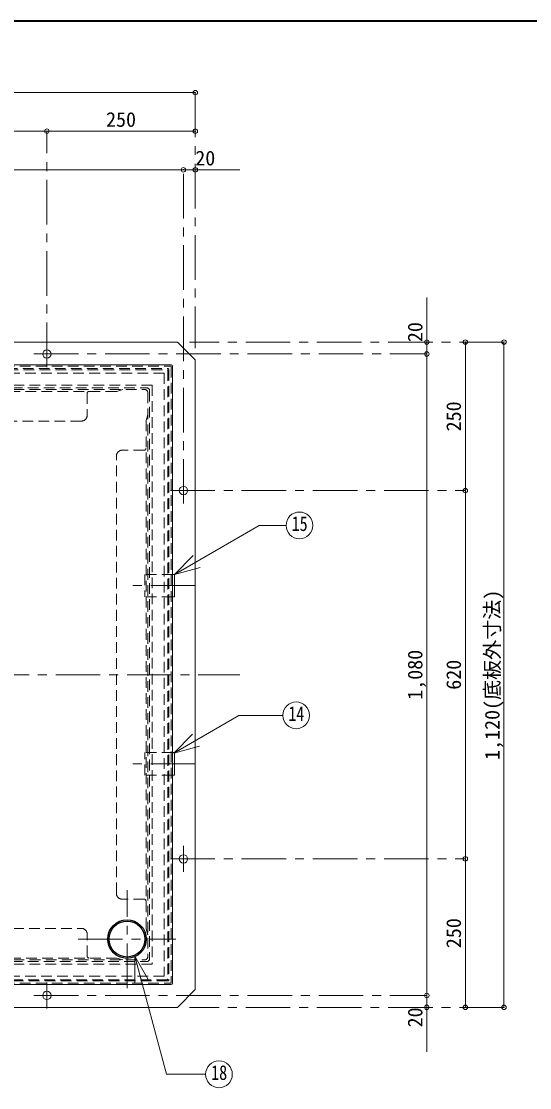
# Model space of a CAD drawing. Units: millimetres at full size, sheet at 1:15. Extents: x -3184 to 2891, y -2037 to 2178.
# Drawn here: x 120 to 977, y 383 to 2178 of the extents above; entities that cross this region are included whole.
import ezdxf
from ezdxf.enums import TextEntityAlignment as Align

# ---------------------------------------------------------------- set-up
doc = ezdxf.new("R2010")
doc.units = ezdxf.units.MM
doc.header["$LTSCALE"] = 15
doc.header["$PDMODE"] = 32
doc.header["$PDSIZE"] = 7.5
doc.linetypes.add('CHAIN1', pattern=[8, 5, -1, 1, -1])
doc.linetypes.add('DASHED1', pattern=[1.8, 1.2, -0.6])
doc.layers.add('0-0', color=7, linetype='Continuous', lineweight=18)
doc.styles.add('ＭＳ ゴシック', font='')
doc.styles.get('ＭＳ ゴシック').set_extended_font_data('MS Gothic')

msp = doc.modelspace()

# ---------------------------------------------------------------- linework, layer by layer
at = {"layer": '0-0', "color": 1, "lineweight": 40}
msp.add_line((2890.8, 2177.87), (-3184.2, 2177.87), dxfattribs=at)
at = {"layer": '0-0', "color": 4, "lineweight": 9}
for p, q in [((-706.7, 2057.87), (413.3, 2057.87)), ((163.3, 1992.87), (-456.7, 1992.87)), ((163.3, 1992.87), (413.3, 1992.87)), ((-686.7, 1927.87), (393.3, 1927.87)), ((488.3, 1927.87), (393.3, 1927.87)), ((803.3, 1712.87), (803.3, 1617.87)), ((383.3, 1637.87), (-676.7, 1637.87)), ((383.3, 1637.87), (413.3, 1607.87)), ((868.3, 1387.87), (868.3, 1637.87)), ((933.3, 517.87), (933.3, 1637.87)), ((803.3, 537.87), (803.3, 1617.87)), ((413.3, 547.87), (413.3, 1607.87)), ((868.3, 1387.87), (868.3, 767.87)), ((868.3, 517.87), (868.3, 767.87)), ((413.3, 547.87), (383.3, 517.87)), ((803.3, 537.87), (803.3, 442.87)), ((-676.7, 517.87), (383.3, 517.87))]:
    msp.add_line(p, q, dxfattribs=at)
at = {"layer": '0-0', "color": 4, "linetype": 'CHAIN1', "lineweight": 9}
for p, q in [((413.3, 2057.87), (413.3, 1627.87)), ((163.3, 1595.87), (163.3, 1992.87)), ((393.3, 1365.87), (393.3, 1927.87)), ((933.3, 1637.87), (403.3, 1637.87)), ((141.3, 1617.87), (803.3, 1617.87)), ((371.3, 1387.87), (868.3, 1387.87)), ((413.3, 1227.87), (293.3, 1227.87)), ((-781.7, 1077.87), (488.3, 1077.87)), ((413.3, 927.87), (293.3, 927.87)), ((393.3, 745.87), (393.3, 789.87)), ((371.3, 767.87), (868.3, 767.87)), ((298.3, 550.37), (298.3, 715.37)), ((215.8, 632.87), (380.8, 632.87)), ((163.3, 515.87), (163.3, 559.87)), ((141.3, 537.87), (803.3, 537.87)), ((933.3, 517.87), (403.3, 517.87))]:
    msp.add_line(p, q, dxfattribs=at)
at = {"layer": '0-0'}
for p, q in [((-666.2, 1599.37), (372.8, 1599.37)), ((374.8, 1597.37), (374.8, 558.37)), ((378.12, 1246.71), (521.17, 1329.3)), ((566.26, 1329.3), (521.17, 1329.3)), ((378.12, 1246.71), (409.94, 1278.53)), ((378.12, 1246.71), (421.59, 1258.35)), ((378.3, 1246.87), (374.8, 1246.87)), ((376.93, 945.97), (486.93, 1009.48)), ((560.7, 1009.48), (486.93, 1009.48)), ((376.93, 945.97), (408.75, 977.79)), ((376.93, 945.97), (420.4, 957.62)), ((378.3, 908.87), (374.8, 908.87)), ((311.6, 603.94), (311.6, 558.94)), ((311.6, 603.94), (364.86, 405.16)), ((311.6, 603.94), (334.1, 564.97)), ((-666.2, 556.37), (372.8, 556.37)), ((430.71, 405.16), (364.86, 405.16))]:
    msp.add_line(p, q, dxfattribs=at)
at = {"layer": '0-0', "color": 4, "linetype": 'DASHED1', "lineweight": 9}
for p, q in [((-665.2, 1597.37), (371.8, 1597.37)), ((-660.2, 1593.37), (366.8, 1593.37)), ((-659.2, 1591.37), (365.8, 1591.37)), ((360.8, 1585.37), (-654.2, 1585.37)), ((360.8, 1585.37), (360.8, 570.37)), ((366.8, 1590.37), (366.8, 565.37)), ((368.8, 1591.37), (368.8, 564.37)), ((372.8, 1596.37), (372.8, 559.37)), ((340.8, 1565.37), (-634.2, 1565.37)), ((-624.7, 1560.87), (331.3, 1560.87)), ((-621.7, 1557.87), (328.3, 1557.87)), ((-574.7, 1554.87), (281.3, 1554.87)), ((231.3, 1551.87), (231.3, 1514.87)), ((291.3, 1557.87), (281.3, 1554.87)), ((333.3, 1552.87), (333.3, 602.87)), ((336.3, 1555.87), (336.3, 599.87)), ((333.3, 1515.87), (330.3, 1505.87)), ((221.3, 1504.87), (-514.7, 1504.87)), ((330.3, 1505.87), (330.3, 649.87)), ((327.3, 1455.87), (290.3, 1455.87)), ((280.3, 709.87), (280.3, 1445.87)), ((328.3, 1246.87), (328.3, 1208.87)), ((374.8, 1246.87), (328.3, 1246.87)), ((374.8, 1208.87), (328.3, 1208.87)), ((374.8, 946.87), (328.3, 946.87)), ((328.3, 908.87), (328.3, 946.87)), ((374.8, 908.87), (328.3, 908.87)), ((327.3, 699.87), (290.3, 699.87)), ((-514.7, 650.87), (221.3, 650.87)), ((333.3, 639.87), (330.3, 649.87)), ((231.3, 603.87), (231.3, 640.87)), ((-624.7, 594.87), (331.3, 594.87)), ((-621.7, 597.87), (328.3, 597.87)), ((281.3, 600.87), (-574.7, 600.87)), ((291.3, 597.87), (281.3, 600.87)), ((-665.2, 558.37), (371.8, 558.37)), ((366.8, 562.37), (-660.2, 562.37)), ((365.8, 564.37), (-659.2, 564.37)), ((360.8, 570.37), (-654.2, 570.37))]:
    msp.add_line(p, q, dxfattribs=at)
msp.add_lwpolyline([(340.8, 1565.37), (340.8, 590.37), (-634.2, 590.37)], dxfattribs=at)
at = {"layer": '0-0'}
for points in [[(378.3, 1246.87), (378.3, 1208.87), (374.8, 1208.87)], [(378.3, 908.87), (378.3, 946.87), (374.8, 946.87)]]:
    msp.add_lwpolyline(points, dxfattribs=at)
at = {"layer": '0-0', "color": 4, "lineweight": 9}
for centre in [(163.3, 1617.87), (393.3, 1387.87), (393.3, 767.87), (163.3, 537.87)]:
    msp.add_circle(centre, 7, dxfattribs=at)
at = {"layer": '0-0'}
for centre in [(588.76, 1329.3), (583.2, 1009.48), (453.21, 405.16)]:
    msp.add_circle(centre, 22.5, dxfattribs=at)
at = {"layer": '0-0', "color": 5, "lineweight": 25}
for radius in [32.5, 30.25]:
    msp.add_circle((298.3, 632.87), radius, dxfattribs=at)
at = {"layer": '0-0'}
for centre, start, end in [((372.8, 1597.37), 0, 90), ((372.8, 558.37), 270, 0)]:
    msp.add_arc(centre, 2, start, end, dxfattribs=at)
at = {"layer": '0-0', "color": 4, "linetype": 'DASHED1', "lineweight": 9}
for centre, radius, start, end in [((365.8, 1590.37), 1, 0, 90), ((366.8, 1591.37), 2, 0, 90), ((371.8, 1596.37), 1, 0, 90), ((234.3, 1551.87), 3, 90, 180), ((328.3, 1552.87), 5, 0, 90), ((331.3, 1555.87), 5, 0, 90), ((221.3, 1514.87), 10, 270, 0), ((290.3, 1445.87), 10, 90, 180), ((327.3, 1458.87), 3, 270, 0), ((290.3, 709.87), 10, 180, 270), ((327.3, 696.87), 3, 0, 90), ((221.3, 640.87), 10, 0, 90), ((234.3, 603.87), 3, 180, 270), ((328.3, 602.87), 5, 270, 0), ((331.3, 599.87), 5, 270, 0), ((365.8, 565.37), 1, 270, 0), ((366.8, 564.37), 2, 270, 0), ((371.8, 559.37), 1, 270, 0)]:
    msp.add_arc(centre, radius, start, end, dxfattribs=at)
at = {"layer": '0-0', "color": 1}
for p in [(413.3, 2057.87), (163.3, 1992.87), (413.3, 1992.87), (393.3, 1927.87), (413.3, 1927.87), (803.3, 1637.87), (868.3, 1637.87), (933.3, 1637.87), (803.3, 1617.87), (868.3, 1387.87), (868.3, 767.87), (803.3, 537.87), (803.3, 517.87), (868.3, 517.87), (933.3, 517.87)]:
    msp.add_point(p, dxfattribs=at)

# ---------------------------------------------------------------- texts
at = {"layer": '0-0', "style": 'ＭＳ ゴシック'}
for s, p in [('250', (262.99, 1992.87)), ('20', (413.3, 1927.87))]:
    msp.add_text(s, height=24.74, dxfattribs=at).set_placement(p, align=Align.BOTTOM_LEFT)
for s, p in [('20', (803.3, 1637.87)), ('250', (868.3, 1487.56)), ('1,120(底板外寸法)', (933.3, 934.43)), ('1,080', (803.3, 1035.68)), ('620', (868.3, 1052.56)), ('250', (868.3, 617.56)), ('20', (803.3, 484.12))]:
    msp.add_text(s, height=24.74, rotation=90, dxfattribs=at).set_placement(p, align=Align.BOTTOM_LEFT)
at = {"layer": '0-0', "style": 'ＭＳ ゴシック', "width": 0.8}
for s, p in [('15', (575.64, 1312.42)), ('14', (570.07, 992.6)), ('18', (440.09, 388.29))]:
    msp.add_text(s, height=24.74, dxfattribs=at).set_placement(p, align=Align.BOTTOM_LEFT)

doc.saveas('drawing.dxf')
